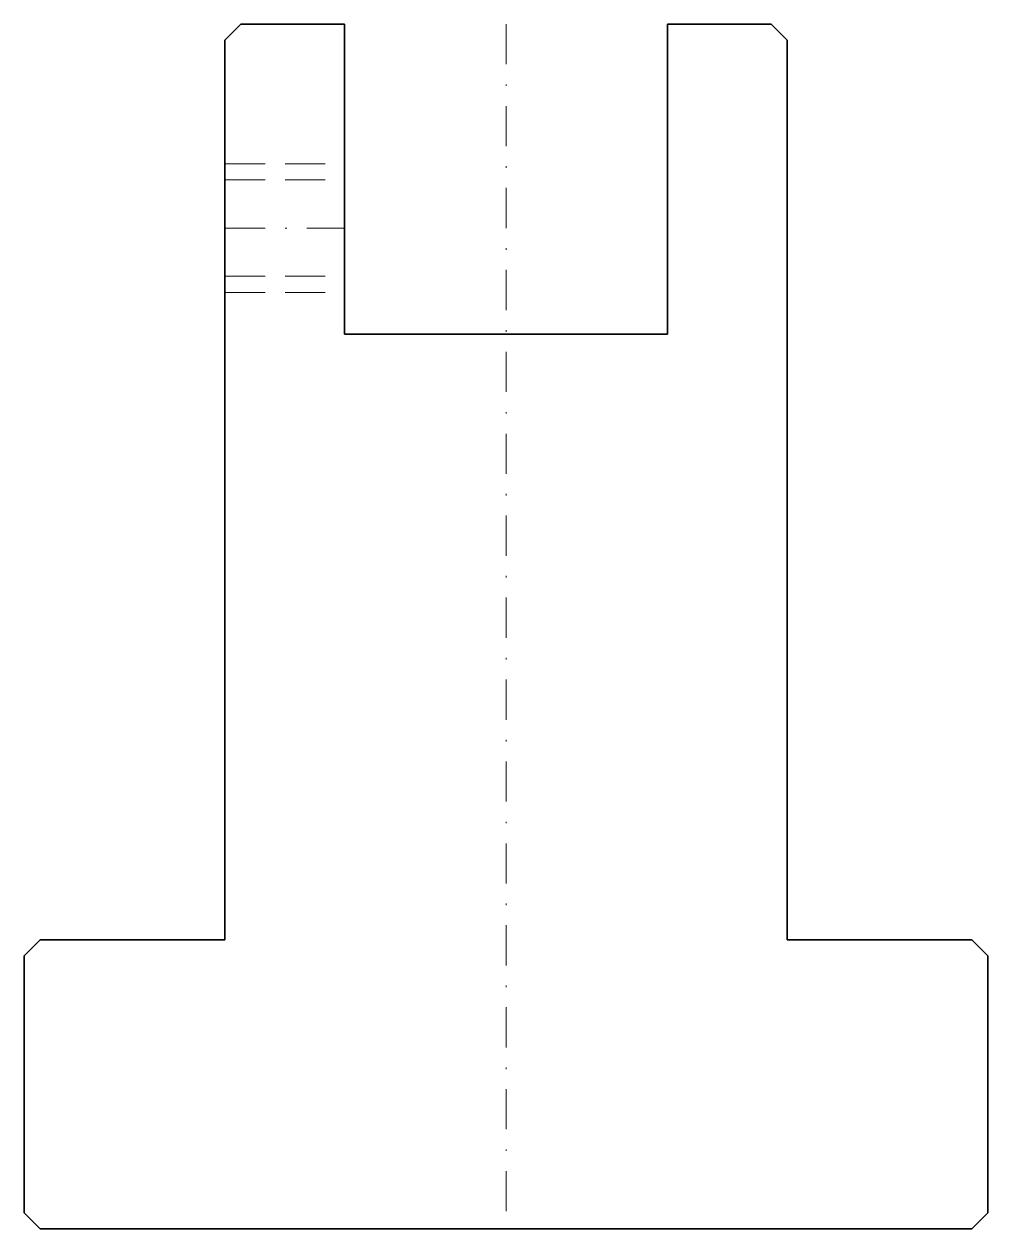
# Model space of a CAD drawing. Header units: millimetres. Extents: x -30 to 30, y -75 to 0.
import ezdxf

# ---------------------------------------------------------------- set-up
doc = ezdxf.new("R2010")
doc.units = ezdxf.units.MM
doc.header["$LTSCALE"] = 5
for name, pattern in [('AUSGEZOGEN', [0]), ('DASHDOT', [1, 0.5, -0.25, 0, -0.25]), ('DASHED', [0.75, 0.5, -0.25])]:
    doc.linetypes.add(name, pattern=pattern)
doc.layers.add('2', color=7, linetype='Continuous')

msp = doc.modelspace()

# ---------------------------------------------------------------- linework, layer by layer
at = {"layer": '2', "color": 7, "linetype": 'AUSGEZOGEN', "lineweight": 35}
for p, q in [((-17.5, -1), (-16.5, 0)), ((-16.5, 0), (-10.06, 0)), ((-10.06, 0), (-10.06, -19.3)), ((10.06, -19.3), (10.06, 0)), ((10.06, 0), (16.5, 0)), ((16.5, 0), (17.5, -1)), ((-17.5, -57), (-17.5, -1)), ((17.5, -1), (17.5, -57)), ((-10.06, -19.3), (10.06, -19.3)), ((-30, -58), (-29, -57)), ((-29, -57), (-17.5, -57)), ((17.5, -57), (29, -57)), ((29, -57), (30, -58)), ((-30, -74), (-30, -58)), ((30, -58), (30, -74)), ((-29, -75), (-30, -74)), ((30, -74), (29, -75)), ((29, -75), (-29, -75))]:
    msp.add_line(p, q, dxfattribs=at)
at = {"layer": '2', "color": 7, "linetype": 'DASHDOT', "lineweight": 18}
for p, q in [((0, 0), (0, -75)), ((-17.5, -12.7), (-10.06, -12.7))]:
    msp.add_line(p, q, dxfattribs=at)
at = {"layer": '2', "color": 7, "linetype": 'DASHED', "lineweight": 18}
for p, q in [((-17.5, -8.7), (-10.06, -8.7)), ((-17.5, -9.7), (-10.06, -9.7)), ((-17.5, -15.7), (-10.06, -15.7)), ((-17.5, -16.7), (-10.06, -16.7))]:
    msp.add_line(p, q, dxfattribs=at)

doc.saveas('drawing.dxf')
